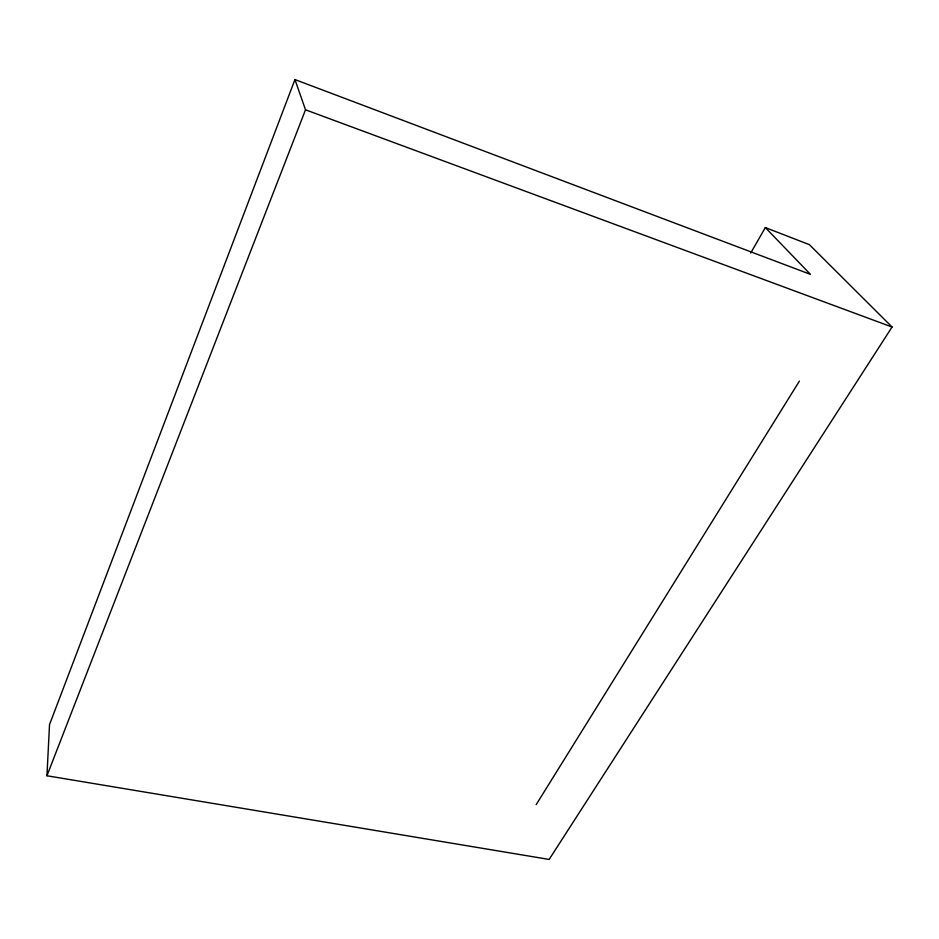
<?xml version="1.0" encoding="UTF-8"?>
<svg xmlns="http://www.w3.org/2000/svg" width="939" height="939" viewBox="0 0 939 939"><rect width="100%" height="100%" fill="white"/><g stroke="black" fill="none" stroke-linecap="round" stroke-linejoin="round"><path stroke-width="1.41" d="M765.332 227.567L809.395 244.656L892.05 327.018L549.151 859.431L46.95 775.767L49.521 724.615L294.952 79.569L810.439 274.364L765.332 227.567L750.731 253.002M46.95 775.767L305.515 109.804L294.952 79.569M536.181 804.629L799.382 381.152M305.515 109.804L892.05 327.018"/></g></svg>
